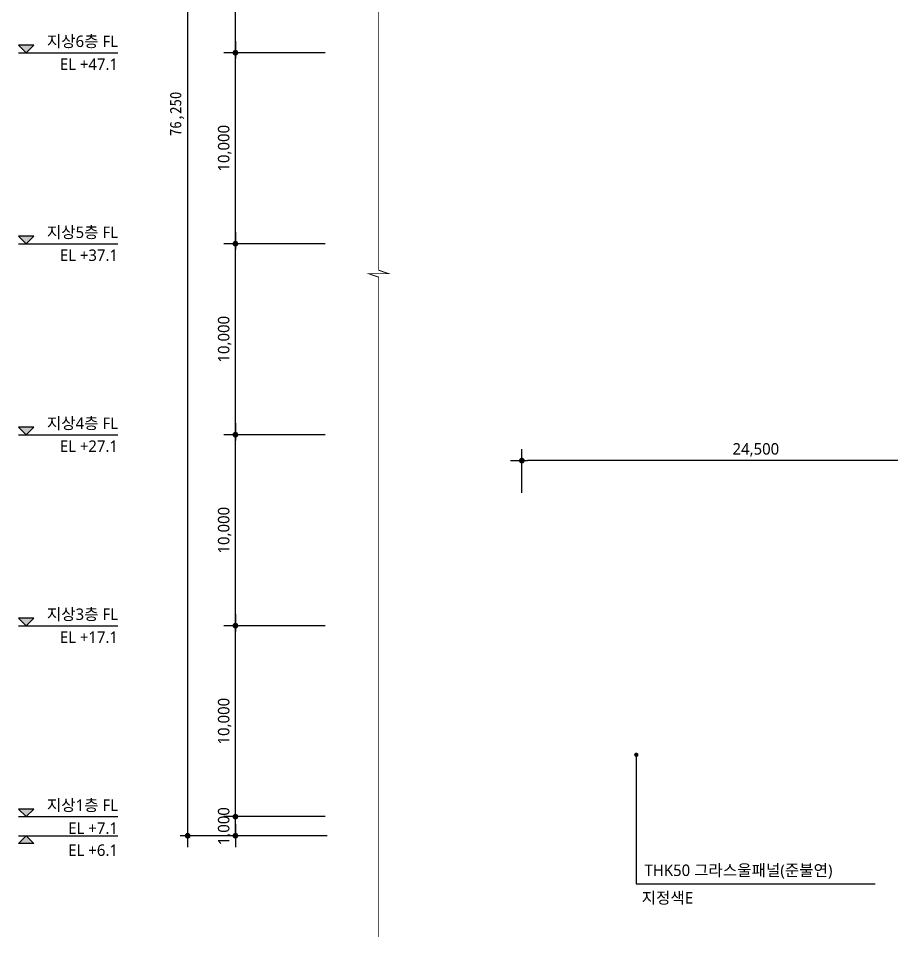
# Model space of a CAD drawing. Header units: millimetres. Extents: x 4937160 to 6265723, y 243853 to 348825.
# Drawn here: x 5777160 to 5822882, y 248160 to 296293 of the extents above; entities that cross this region are included whole.
import ezdxf
from ezdxf.enums import TextEntityAlignment as Align

# ---------------------------------------------------------------- set-up
doc = ezdxf.new("R2010")
doc.units = ezdxf.units.MM
doc.layers.get('0').update_dxf_attribs({"linetype": 'CONTINUOUS'})
for name, color, linetype, lineweight in [('A-MKXS-TEXT2', 7, 'CONTINUOUS', 25), ('A-XXXX-SYMB', 7, 'CONTINUOUS', 25), ('A-XXXX-TXT2', 3, 'CONTINUOUS', 25)]:
    doc.layers.add(name, color=color, linetype=linetype, lineweight=lineweight)
doc.layers.add('AA-MARK', color=1, linetype='CONTINUOUS')
doc.layers.add('DIM', color=7, linetype='CONTINUOUS')
doc.styles.add('HY울릉도L', font='')
doc.styles.add('돋움체', font='')
doc.styles.add('맑은고딕', font='malgun.ttf')
doc.styles.get('HY울릉도L').set_extended_font_data('HYwulM')
doc.styles.get('돋움체').set_extended_font_data('DotumChe')
doc.dimstyles.new('CDIM', dxfattribs={"dimtxt": 3, "dimasz": 1.5, "dimexe": 2, "dimexo": 1, "dimgap": 1, "dimtad": 1, "dimdec": 0, "dimrnd": 0.5, "dimzin": 0, "dimdsep": 32, "dimlunit": 6, "dimtxsty": 'HY울릉도L', "dimblk1": '_CIDOT', "dimblk2": '_CIDOT', "dimsah": 1, "dimcen": 5.5, "dimclrd": 2, "dimclre": 2, "dimclrt": 7, "dimadec": 0, "dimazin": 0, "dimtfac": 1, "dimtdec": 0, "dimtix": 1, "dimtmove": 2, "dimatfit": 1, "dimldrblk": '_CIDOT', "dimfxl": 1, "dimtolj": 1, "dimtzin": 0, "dimlwd": -1, "dimarcsym": 0})

# ---------------------------------------------------------------- blocks, each defined once
blk = doc.blocks.new('A$C4F5014BF')
at = {"layer": 'A-XXXX-SYMB'}
for points in [[(-4813, 40000), (-4413, 40400), (-5213, 40400)], [(-4813, 30000), (-4413, 30400), (-5213, 30400)], [(-4813, 20000), (-4413, 20400), (-5213, 20400)], [(-4813, 10000), (-4413, 10400), (-5213, 10400)], [(-4813, 0), (-4413, 400), (-5213, 400)], [(-4813, -1000), (-4413, -1400), (-5213, -1400)]]:
    blk.add_hatch(color=256, dxfattribs=at).paths.add_polyline_path(points)
for p, q in [((-5213, 40400), (-4813, 40000)), ((-4413, 40400), (-5213, 40400)), ((-5213, 40000), (0, 40000)), ((-4813, 40000), (-4413, 40400)), ((-5213, 30400), (-4813, 30000)), ((-4413, 30400), (-5213, 30400)), ((-4813, 30000), (-4413, 30400)), ((-5213, 30000), (0, 30000)), ((-5213, 20400), (-4813, 20000)), ((-4413, 20400), (-5213, 20400)), ((-4813, 20000), (-4413, 20400)), ((-5213, 20000), (0, 20000)), ((-5213, 10400), (-4813, 10000)), ((-4413, 10400), (-5213, 10400)), ((-4813, 10000), (-4413, 10400)), ((-5213, 10000), (0, 10000)), ((-5213, 400), (-4813, 0)), ((-4413, 400), (-5213, 400)), ((-5213, 0), (0, 0)), ((-4813, 0), (-4413, 400)), ((-5213, -1000), (0, -1000)), ((-5213, -1400), (-4813, -1000)), ((-4413, -1400), (-5213, -1400)), ((-4813, -1000), (-4413, -1400))]:
    blk.add_line(p, q, dxfattribs=at)
at = {"layer": 'A-XXXX-TXT2', "style": '맑은고딕'}
for s, p in [('지상6층 FL', (0, 40600)), ('EL +47.1', (0, 39400)), ('지상5층 FL', (0, 30600)), ('EL +37.1', (0, 29400)), ('지상4층 FL', (0, 20600)), ('EL +27.1', (0, 19400)), ('지상3층 FL', (0, 10600)), ('EL +17.1', (0, 9400)), ('지상1층 FL', (0, 600)), ('EL +7.1', (0, -600)), ('EL +6.1', (0, -1756))]:
    blk.add_text(s, height=600, dxfattribs=at).set_placement(p, align=Align.MIDDLE_RIGHT)
blk = doc.blocks.new('_CIDOT')
at = {"color": 0, "linetype": 'ByBlock'}
blk.add_line((2, 0), (-1, 0), dxfattribs=at)
at = {"color": 0, "linetype": 'ByBlock', "const_width": 0.5}
blk.add_lwpolyline([(-0.25, 0, 1), (0.25, 0, 1)], format="xyb", close=True, dxfattribs=at)
blk = doc.blocks.new('*D1342')
at = {"layer": 'DIM', "lineweight": -2, "transparency": 16777216}
for p, q in [((5803523, 271447), (5803523, 273737)), ((5828023, 272793), (5828023, 273737))]:
    blk.add_line(p, q, dxfattribs=at)
at = {"layer": 'DIM', "transparency": 16777216}
blk.add_line((5827723, 273137), (5803823, 273137), dxfattribs=at)
at = {"layer": 'DIM', "transparency": 16777216, "xscale": 300, "yscale": 300, "zscale": 300, "rotation": 180}
blk.add_blockref('_CIDOT', (5803523, 273137), dxfattribs=at)
at = {"layer": 'DIM', "transparency": 16777216, "xscale": 300, "yscale": 300, "zscale": 300}
blk.add_blockref('_CIDOT', (5828023, 273137), dxfattribs=at)
at = {"layer": 'DIM', "color": 3, "transparency": 16777216, "insert": (5815773, 273697), "char_height": 600, "attachment_point": 5, "style": '맑은고딕'}
blk.add_mtext('\\A1;24,500', dxfattribs=at)
blk = doc.blocks.new('*D1552')
at = {"layer": 'DIM', "lineweight": -2, "transparency": 16777216}
for p, q in [((-300, 11000), (-5600, 11000)), ((-300, 1000), (-5600, 1000))]:
    blk.add_line(p, q, dxfattribs=at)
at = {"layer": 'DIM', "transparency": 16777216}
blk.add_line((-5000, 1300), (-5000, 10700), dxfattribs=at)
at = {"layer": 'DIM', "transparency": 16777216, "xscale": 300, "yscale": 300, "zscale": 300}
for p, rotation in [((-5000, 11000), 90), ((-5000, 1000), 270)]:
    blk.add_blockref('_CIDOT', p, dxfattribs=dict(at, rotation=rotation))
at = {"layer": 'DIM', "color": 3, "transparency": 16777216, "insert": (-5562, 6000), "char_height": 600, "attachment_point": 5, "rotation": 90, "style": '맑은고딕'}
blk.add_mtext('\\A1;10,000', dxfattribs=at)
blk = doc.blocks.new('*D1553')
at = {"layer": 'DIM', "lineweight": -2, "transparency": 16777216}
for p, q in [((-300, 21000), (-5600, 21000)), ((-300, 11000), (-5600, 11000))]:
    blk.add_line(p, q, dxfattribs=at)
at = {"layer": 'DIM', "transparency": 16777216}
blk.add_line((-5000, 11300), (-5000, 20700), dxfattribs=at)
at = {"layer": 'DIM', "transparency": 16777216, "xscale": 300, "yscale": 300, "zscale": 300}
for p, rotation in [((-5000, 21000), 90), ((-5000, 11000), 270)]:
    blk.add_blockref('_CIDOT', p, dxfattribs=dict(at, rotation=rotation))
at = {"layer": 'DIM', "color": 3, "transparency": 16777216, "insert": (-5562, 16000), "char_height": 600, "attachment_point": 5, "rotation": 90, "style": '맑은고딕'}
blk.add_mtext('\\A1;10,000', dxfattribs=at)
blk = doc.blocks.new('*D1554')
at = {"layer": 'DIM', "lineweight": -2, "transparency": 16777216}
for p, q in [((-300, 31000), (-5600, 31000)), ((-300, 21000), (-5600, 21000))]:
    blk.add_line(p, q, dxfattribs=at)
at = {"layer": 'DIM', "transparency": 16777216}
blk.add_line((-5000, 21300), (-5000, 30700), dxfattribs=at)
at = {"layer": 'DIM', "transparency": 16777216, "xscale": 300, "yscale": 300, "zscale": 300}
for p, rotation in [((-5000, 31000), 90), ((-5000, 21000), 270)]:
    blk.add_blockref('_CIDOT', p, dxfattribs=dict(at, rotation=rotation))
at = {"layer": 'DIM', "color": 3, "transparency": 16777216, "insert": (-5562, 26000), "char_height": 600, "attachment_point": 5, "rotation": 90, "style": '맑은고딕'}
blk.add_mtext('\\A1;10,000', dxfattribs=at)
blk = doc.blocks.new('*D1555')
at = {"layer": 'DIM', "lineweight": -2, "transparency": 16777216}
for p, q in [((-300, 41000), (-5600, 41000)), ((-300, 31000), (-5600, 31000))]:
    blk.add_line(p, q, dxfattribs=at)
at = {"layer": 'DIM', "transparency": 16777216}
blk.add_line((-5000, 31300), (-5000, 40700), dxfattribs=at)
at = {"layer": 'DIM', "transparency": 16777216, "xscale": 300, "yscale": 300, "zscale": 300}
for p, rotation in [((-5000, 41000), 90), ((-5000, 31000), 270)]:
    blk.add_blockref('_CIDOT', p, dxfattribs=dict(at, rotation=rotation))
at = {"layer": 'DIM', "color": 3, "transparency": 16777216, "insert": (-5562, 36000), "char_height": 600, "attachment_point": 5, "rotation": 90, "style": '맑은고딕'}
blk.add_mtext('\\A1;10,000', dxfattribs=at)
blk = doc.blocks.new('*D1556')
at = {"layer": 'DIM', "lineweight": -2, "transparency": 16777216}
for p, q in [((-300, 51000), (-5600, 51000)), ((-300, 41000), (-5600, 41000))]:
    blk.add_line(p, q, dxfattribs=at)
at = {"layer": 'DIM', "transparency": 16777216}
blk.add_line((-5000, 41300), (-5000, 50700), dxfattribs=at)
at = {"layer": 'DIM', "transparency": 16777216, "xscale": 300, "yscale": 300, "zscale": 300}
for p, rotation in [((-5000, 51000), 90), ((-5000, 41000), 270)]:
    blk.add_blockref('_CIDOT', p, dxfattribs=dict(at, rotation=rotation))
at = {"layer": 'DIM', "color": 3, "transparency": 16777216, "insert": (-5562, 46000), "char_height": 600, "attachment_point": 5, "rotation": 90, "style": '맑은고딕'}
blk.add_mtext('\\A1;10,000', dxfattribs=at)
blk = doc.blocks.new('*D1558')
at = {"layer": 'DIM', "lineweight": -2, "transparency": 16777216}
for p, q in [((-200, 76250), (-7900, 76250)), ((-200, 0), (-7900, 0))]:
    blk.add_line(p, q, dxfattribs=at)
at = {"layer": 'DIM', "transparency": 16777216}
blk.add_line((-7500, 300), (-7500, 75950), dxfattribs=at)
at = {"layer": 'DIM', "transparency": 16777216, "xscale": 300, "yscale": 300, "zscale": 300}
for p, rotation in [((-7500, 76250), 90), ((-7500, 0), 270)]:
    blk.add_blockref('_CIDOT', p, dxfattribs=dict(at, rotation=rotation))
at = {"layer": 'DIM', "color": 3, "transparency": 16777216, "insert": (-8057, 37800), "char_height": 600, "attachment_point": 5, "rotation": 90, "style": '돋움체'}
blk.add_mtext('\\A1;76,250', dxfattribs=at)
blk = doc.blocks.new('*D1561')
at = {"layer": 'DIM', "transparency": 16777216}
for p, q in [((-5000, 1300), (-5000, 1600)), ((-5000, 0), (-5000, 1000)), ((-5000, -300), (-5000, -600))]:
    blk.add_line(p, q, dxfattribs=at)
at = {"layer": 'DIM', "lineweight": -2, "transparency": 16777216}
for p, q in [((-300, 1000), (-5600, 1000)), ((-300, 0), (-5600, 0))]:
    blk.add_line(p, q, dxfattribs=at)
at = {"layer": 'DIM', "transparency": 16777216, "xscale": 300, "yscale": 300, "zscale": 300}
for p, rotation in [((-5000, 1000), 270), ((-5000, 0), 90)]:
    blk.add_blockref('_CIDOT', p, dxfattribs=dict(at, rotation=rotation))
at = {"layer": 'DIM', "color": 3, "transparency": 16777216, "insert": (-5562, 500), "char_height": 600, "attachment_point": 5, "rotation": 90, "style": '맑은고딕'}
blk.add_mtext('\\A1;1,000', dxfattribs=at)
blk = doc.blocks.new('dim-ver')
at = {"layer": 'DIM'}
dim = blk.add_linear_dim(base=(-7500, 76250), p1=(0, 0), p2=(0, 76250), angle=90, dimstyle='CDIM', override={"dimscale": 200, "dimtxsty": '돋움체', "dimclrd": 256, "dimclre": 256, "dimclrt": 3}, dxfattribs=at)
dim.commit()
dim.dimension.update_dxf_attribs({"geometry": '*D1558', "text_midpoint": (-8057.1, 37800), "dimtype": 128})
for base, p1, p2, picture, middle in [((-5000, 51000), (0, 41000), (0, 51000), '*D1556', (-5562, 46000)), ((-5000, 41000), (0, 31000), (0, 41000), '*D1555', (-5562, 36000)), ((-5000, 31000), (0, 21000), (0, 31000), '*D1554', (-5562, 26000)), ((-5000, 21000), (0, 11000), (0, 21000), '*D1553', (-5562, 16000)), ((-5000, 11000), (0, 1000), (0, 11000), '*D1552', (-5562, 6000)), ((-5000, 1000), (0, 0), (0, 1000), '*D1561', (-5562, 500))]:
    dim = blk.add_linear_dim(base=base, p1=p1, p2=p2, angle=90, dimstyle='CDIM', override={"dimscale": 200, "dimexe": 3, "dimexo": 1.5, "dimtxsty": '맑은고딕', "dimclrd": 256, "dimclre": 256, "dimclrt": 3}, dxfattribs=at)
    dim.commit()
    dim.dimension.update_dxf_attribs({"geometry": picture, "text_midpoint": middle})

msp = doc.modelspace()

# ---------------------------------------------------------------- linework, layer by layer
at = {"layer": 'A-MKXS-TEXT2', "const_width": 112.5}
msp.add_lwpolyline([(5809513.1, 257675.6, -1), (5809513.1, 257788.1, -1)], format="xyb", close=True, dxfattribs=at)
at = {"layer": 'A-MKXS-TEXT2'}
msp.add_lwpolyline([(5809513.1, 257731.8), (5809513.1, 250969.2), (5822013.1, 250969.2)], dxfattribs=at)
at = {"layer": 'AA-MARK', "const_width": 50}
msp.add_lwpolyline([(5796024.1, 248184.9), (5796024.1, 282742.4), (5795502.3, 282924.9), (5796544.6, 282924.9), (5796023.5, 283107.5), (5796023.5, 339024.9)], dxfattribs=at)

# ---------------------------------------------------------------- block references
msp.add_blockref('A$C4F5014BF', (5782373.5, 254493.3))
at = {"layer": 'DIM'}
msp.add_blockref('dim-ver', (5793524.1, 253493.3), dxfattribs=at)

# ---------------------------------------------------------------- texts
at = {"layer": 'A-MKXS-TEXT2', "style": '맑은고딕'}
for s, p in [('THK50 그라스울패널(준불연)', (5809944.6, 251686.2)), ('지정색E', (5809793.5, 250242.8))]:
    msp.add_text(s, height=600, dxfattribs=at).set_placement(p, align=Align.MIDDLE_LEFT)

# ---------------------------------------------------------------- dimensions: what is measured, and where the dimension line sits
at = {"layer": 'DIM'}
dim = msp.add_linear_dim(base=(5803523.5, 273137.1), p1=(5828023.5, 272493.3), p2=(5803523.5, 271146.8), angle=180, dimstyle='CDIM', override={"dimscale": 200, "dimexe": 3, "dimexo": 1.5, "dimtxsty": '맑은고딕', "dimclrd": 256, "dimclre": 256, "dimclrt": 3}, dxfattribs=at)
dim.commit()
dim.dimension.update_dxf_attribs({"geometry": '*D1342', "text_midpoint": (5815773.5, 273697.5)})

doc.saveas('drawing.dxf')
